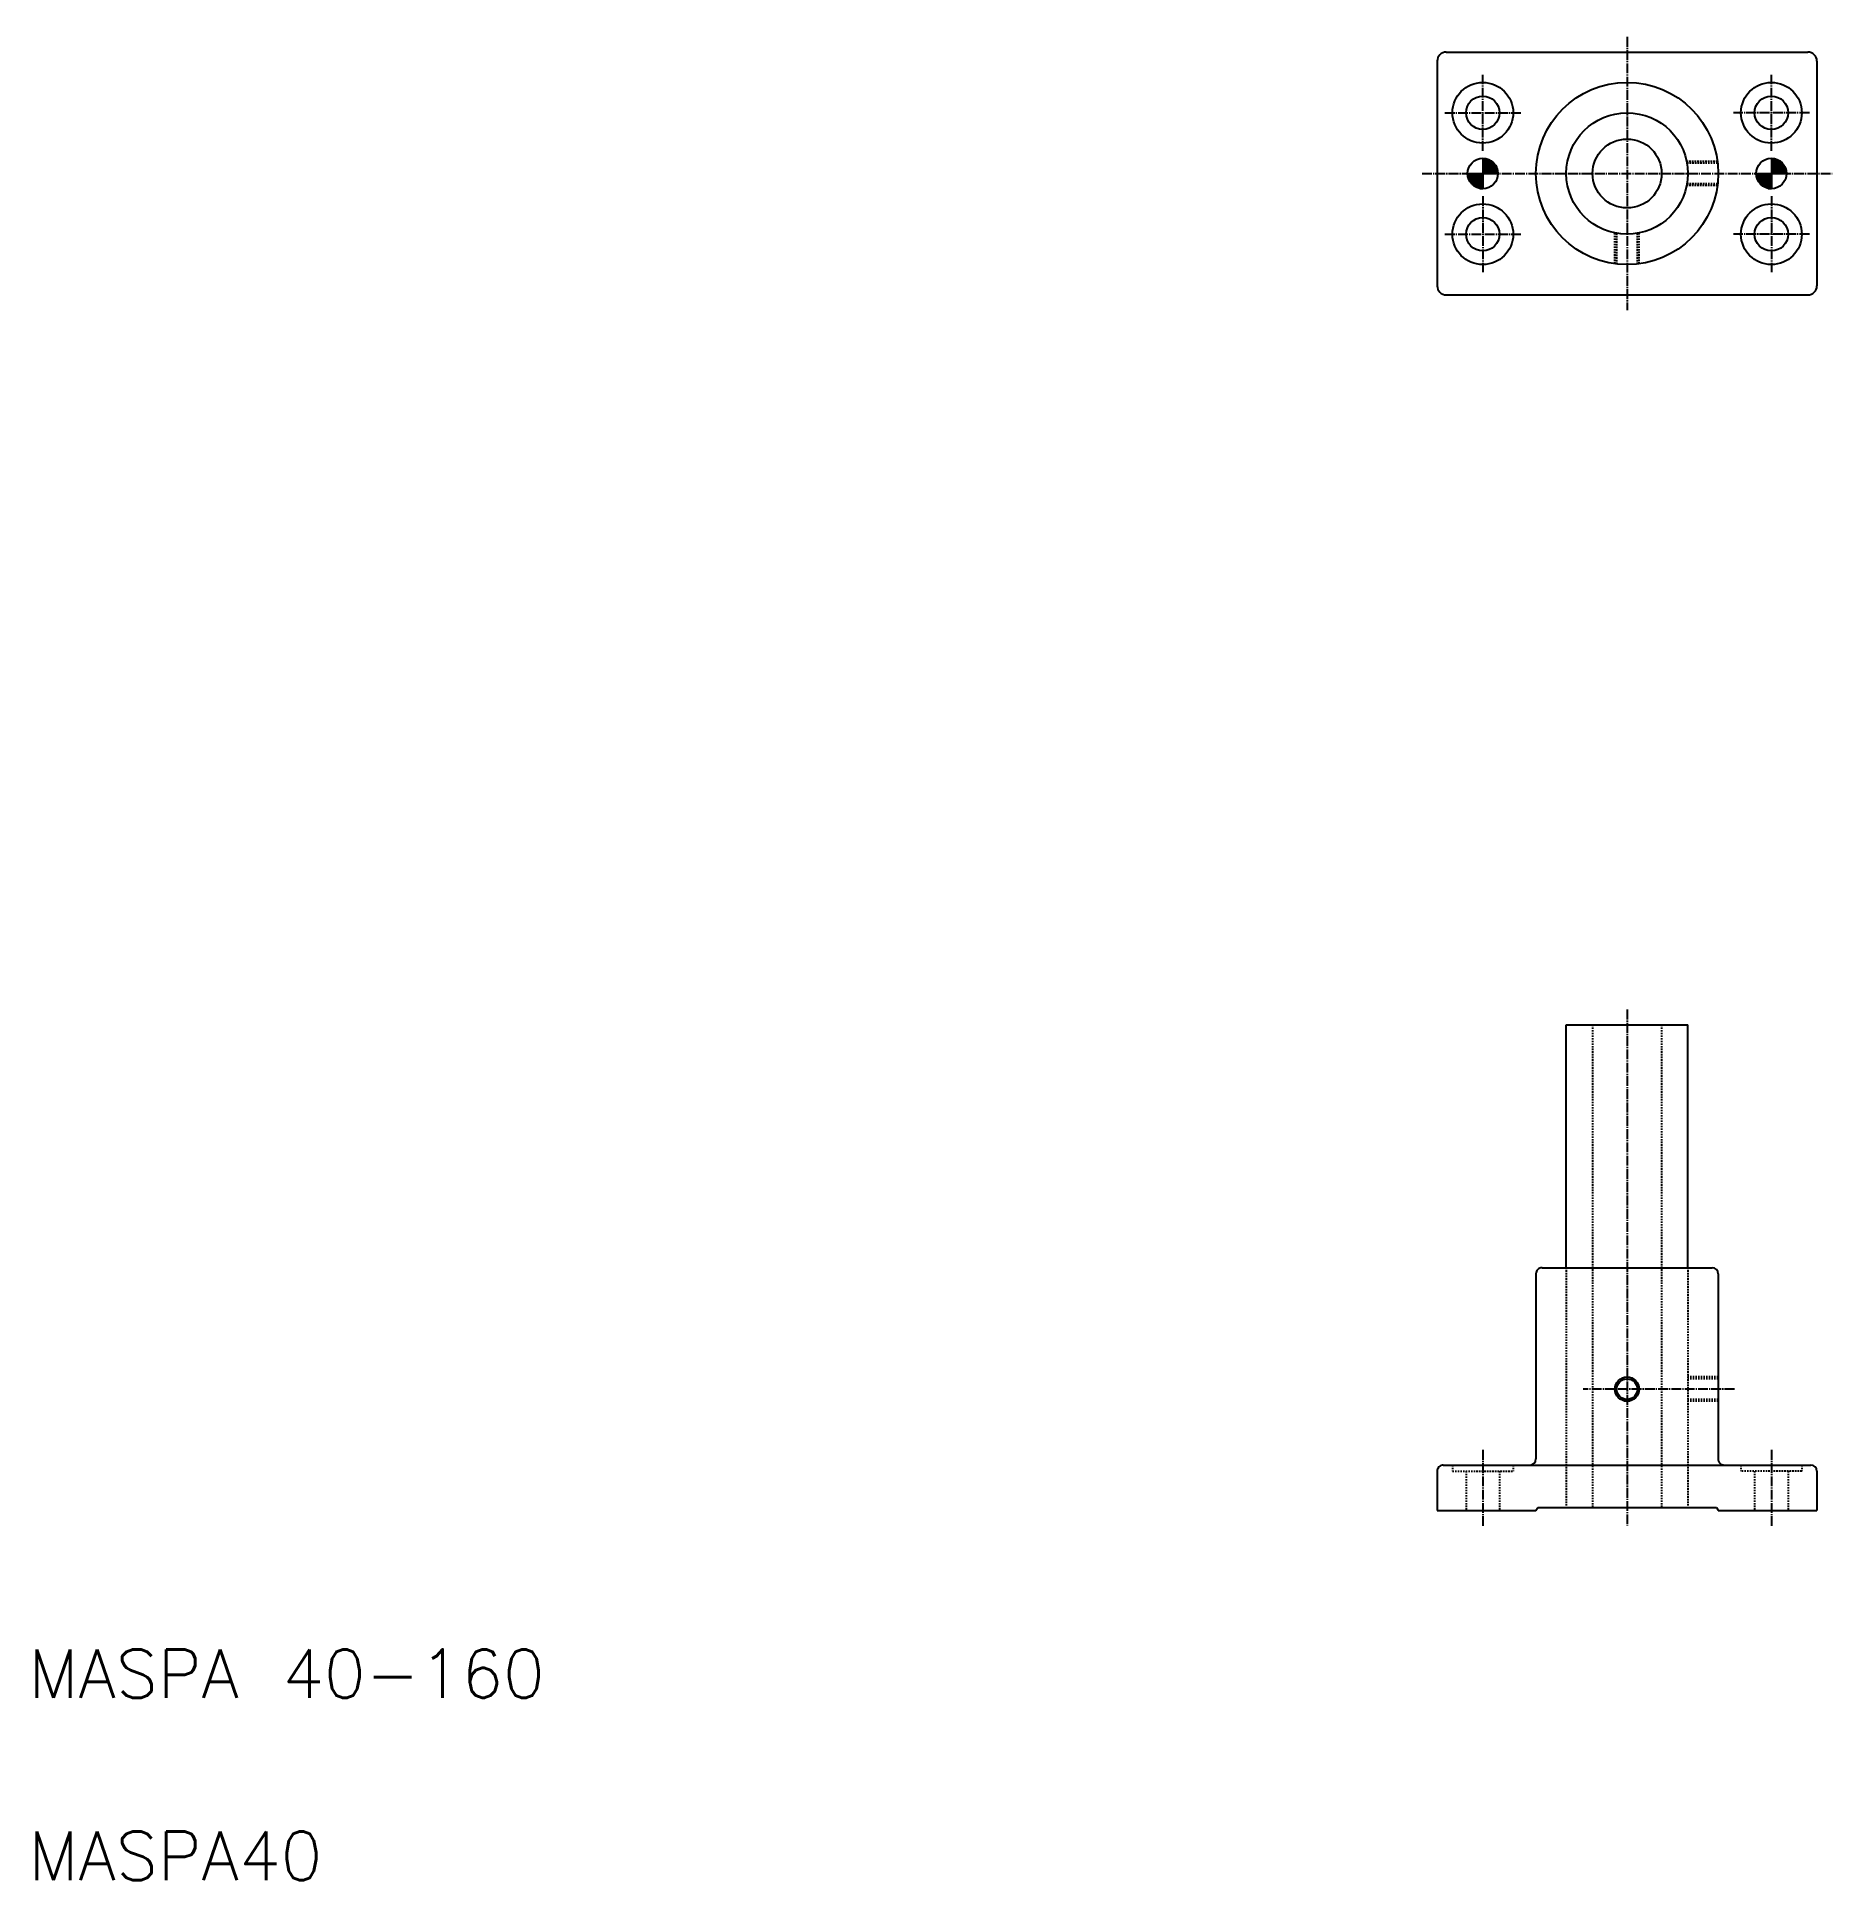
# Model space of a CAD drawing. Extents: x 43 to 634, y 40 to 647.
import ezdxf

# ---------------------------------------------------------------- set-up
doc = ezdxf.new("R2010")
doc.units = 0
doc.header["$LTSCALE"] = 0.25
doc.linetypes.add('CENTER', pattern=[17.5, 13, -1.5, 1.5, -1.5])
doc.linetypes.add('DASHED', pattern=[3.5, 2, -1.5])
doc.layers.get('0').update_dxf_attribs({"linetype": 'CONTINUOUS'})
doc.layers.add('CENTER', color=1, linetype='CENTER')
doc.styles.get("Standard").update_dxf_attribs({"font": 'txt', "bigfont": 'BIGFONT'})

msp = doc.modelspace()

# ---------------------------------------------------------------- linework, layer by layer
for p, q in [((503.72, 639.04), (503.72, 565.04)), ((506.72, 642.04), (625.72, 642.04)), ((628.72, 639.04), (628.72, 565.04)), ((513.72, 602.04), (523.72, 602.04)), ((513.73, 601.69), (518.72, 601.69)), ((513.77, 601.34), (518.72, 601.34)), ((513.83, 600.99), (518.72, 600.99)), ((518.72, 607.04), (518.72, 597.04)), ((518.72, 606.94), (519.7, 606.94)), ((518.72, 606.59), (520.79, 606.59)), ((518.72, 606.24), (521.43, 606.24)), ((518.72, 605.89), (521.91, 605.89)), ((518.72, 605.54), (522.29, 605.54)), ((518.72, 605.19), (522.6, 605.19)), ((518.72, 604.84), (522.86, 604.84)), ((518.72, 604.49), (523.08, 604.49)), ((518.72, 604.14), (523.26, 604.14)), ((518.72, 603.79), (523.4, 603.79)), ((518.72, 603.44), (523.52, 603.44)), ((518.72, 603.09), (523.61, 603.09)), ((518.72, 602.74), (523.67, 602.74)), ((518.72, 602.39), (523.71, 602.39)), ((518.72, 602.04), (523.72, 602.04)), ((608.72, 602.04), (618.72, 602.04)), ((608.73, 601.69), (613.72, 601.69)), ((608.77, 601.34), (613.72, 601.34)), ((608.83, 600.99), (613.72, 600.99)), ((613.72, 607.04), (613.72, 597.04)), ((613.72, 606.94), (614.7, 606.94)), ((613.72, 606.59), (615.79, 606.59)), ((613.72, 606.24), (616.43, 606.24)), ((613.72, 605.89), (616.91, 605.89)), ((613.72, 605.54), (617.29, 605.54)), ((613.72, 605.19), (617.6, 605.19)), ((613.72, 604.84), (617.86, 604.84)), ((613.72, 604.49), (618.08, 604.49)), ((613.72, 604.14), (618.26, 604.14)), ((613.72, 603.79), (618.4, 603.79)), ((613.72, 603.44), (618.52, 603.44)), ((613.72, 603.09), (618.61, 603.09)), ((613.72, 602.74), (618.67, 602.74)), ((613.72, 602.39), (618.71, 602.39)), ((613.72, 602.04), (618.72, 602.04)), ((513.92, 600.64), (518.72, 600.64)), ((514.03, 600.29), (518.72, 600.29)), ((514.18, 599.94), (518.72, 599.94)), ((514.36, 599.59), (518.72, 599.59)), ((514.58, 599.24), (518.72, 599.24)), ((514.83, 598.89), (518.72, 598.89)), ((515.15, 598.54), (518.72, 598.54)), ((515.53, 598.19), (518.72, 598.19)), ((516, 597.84), (518.72, 597.84)), ((516.64, 597.49), (518.72, 597.49)), ((517.71, 597.14), (518.72, 597.14)), ((608.92, 600.64), (613.72, 600.64)), ((609.03, 600.29), (613.72, 600.29)), ((609.18, 599.94), (613.72, 599.94)), ((609.36, 599.59), (613.72, 599.59)), ((609.58, 599.24), (613.72, 599.24)), ((609.83, 598.89), (613.72, 598.89)), ((610.15, 598.54), (613.72, 598.54)), ((610.53, 598.19), (613.72, 598.19)), ((611, 597.84), (613.72, 597.84)), ((611.64, 597.49), (613.72, 597.49)), ((612.71, 597.14), (613.72, 597.14)), ((562.22, 577.37), (562.22, 577.37)), ((562.22, 574.84), (562.22, 574.84)), ((506.72, 562.04), (625.72, 562.04)), ((546.22, 241.7), (546.22, 321.7)), ((546.22, 321.7), (586.22, 321.7)), ((586.22, 241.7), (586.22, 321.7)), ((536.22, 239.7), (536.22, 178.7)), ((538.22, 241.7), (594.22, 241.7)), ((596.22, 239.7), (596.22, 178.7)), ((505.72, 176.7), (626.72, 176.7)), ((503.72, 174.7), (503.72, 161.7)), ((628.72, 174.7), (628.72, 161.7)), ((503.72, 161.7), (536.22, 161.7)), ((536.22, 161.7), (536.8, 162.7)), ((536.8, 162.7), (595.64, 162.7)), ((595.64, 162.7), (596.22, 161.7)), ((596.22, 161.7), (628.72, 161.7))]:
    msp.add_line(p, q)
at = {"color": 3, "linetype": 'DASHED'}
for p, q in [((595.95, 606.04), (585.82, 606.04)), ((596.03, 605.44), (585.93, 605.44)), ((595.95, 598.04), (585.82, 598.04)), ((596.03, 598.64), (585.93, 598.64)), ((562.22, 572.3), (562.22, 582.44)), ((562.82, 572.23), (562.82, 582.33)), ((569.62, 572.23), (569.62, 582.33)), ((570.22, 572.3), (570.22, 582.44)), ((554.87, 321.7), (554.87, 162.7)), ((577.57, 321.7), (577.57, 162.7)), ((546.22, 241.7), (546.22, 162.7)), ((586.22, 241.7), (586.22, 162.7)), ((596.22, 205.7), (586.22, 205.7)), ((596.22, 205.1), (586.22, 205.1)), ((596.22, 198.3), (586.22, 198.3)), ((596.22, 197.7), (586.22, 197.7)), ((508.72, 176.7), (508.72, 174.7)), ((528.72, 176.7), (528.72, 174.7)), ((603.72, 176.7), (603.72, 174.7)), ((623.72, 176.7), (623.72, 174.7)), ((508.72, 174.7), (528.72, 174.7)), ((513.22, 174.7), (513.22, 161.7)), ((524.22, 174.7), (524.22, 161.7)), ((623.72, 174.7), (603.72, 174.7)), ((608.22, 174.7), (608.22, 161.7)), ((619.22, 174.7), (619.22, 161.7))]:
    msp.add_line(p, q, dxfattribs=at)
for centre, radius in [((518.72, 622.04), 10), ((566.22, 602.04), 30), ((613.72, 622.04), 10), ((518.72, 622.04), 5.5), ((613.72, 622.04), 5.5), ((566.22, 602.04), 20), ((566.22, 602.04), 11.35), ((518.72, 602.04), 5), ((613.72, 602.04), 5), ((518.72, 582.04), 10), ((613.72, 582.04), 10), ((518.72, 582.04), 5.5), ((613.72, 582.04), 5.5), ((566.22, 201.7), 3.4)]:
    msp.add_circle(centre, radius)
at = {"color": 3}
msp.add_circle((566.22, 201.7), 4, dxfattribs=at)
for centre, radius, start, end in [((506.72, 639.04), 3, 90, 180.00001), ((625.72, 639.04), 3, 0, 90), ((506.72, 565.04), 3, 179.99999, 270), ((625.72, 565.04), 3, 270, 0), ((538.22, 239.7), 2, 90, 180.00001), ((594.22, 239.7), 2, 0, 90), ((505.72, 174.7), 2, 90, 180.00001), ((534.22, 178.7), 2, 270, 0), ((598.22, 178.7), 2, 179.99999, 270), ((626.72, 174.7), 2, 0, 90)]:
    msp.add_arc(centre, radius, start, end)
at = {"layer": 'CENTER', "color": 1, "linetype": 'CENTER'}
for p, q in [((566.22, 647.04), (566.22, 557.04)), ((518.72, 609.54), (518.72, 634.54)), ((613.72, 609.54), (613.72, 634.54)), ((506.22, 622.04), (531.22, 622.04)), ((626.22, 622.04), (601.22, 622.04)), ((498.72, 602.04), (633.72, 602.04)), ((518.72, 594.54), (518.72, 569.54)), ((613.72, 594.54), (613.72, 569.54)), ((506.22, 582.04), (531.22, 582.04)), ((626.22, 582.04), (601.22, 582.04)), ((566.22, 326.7), (566.22, 156.7)), ((601.57, 201.7), (551.74, 201.7)), ((518.72, 181.7), (518.72, 156.7)), ((613.72, 181.7), (613.72, 156.7))]:
    msp.add_line(p, q, dxfattribs=at)

# ---------------------------------------------------------------- texts
for s, p in [('MASPA 40-160', (40, 100)), ('MASPA40', (40, 40))]:
    msp.add_text(s, height=16).set_placement(p)

doc.saveas('drawing.dxf')
